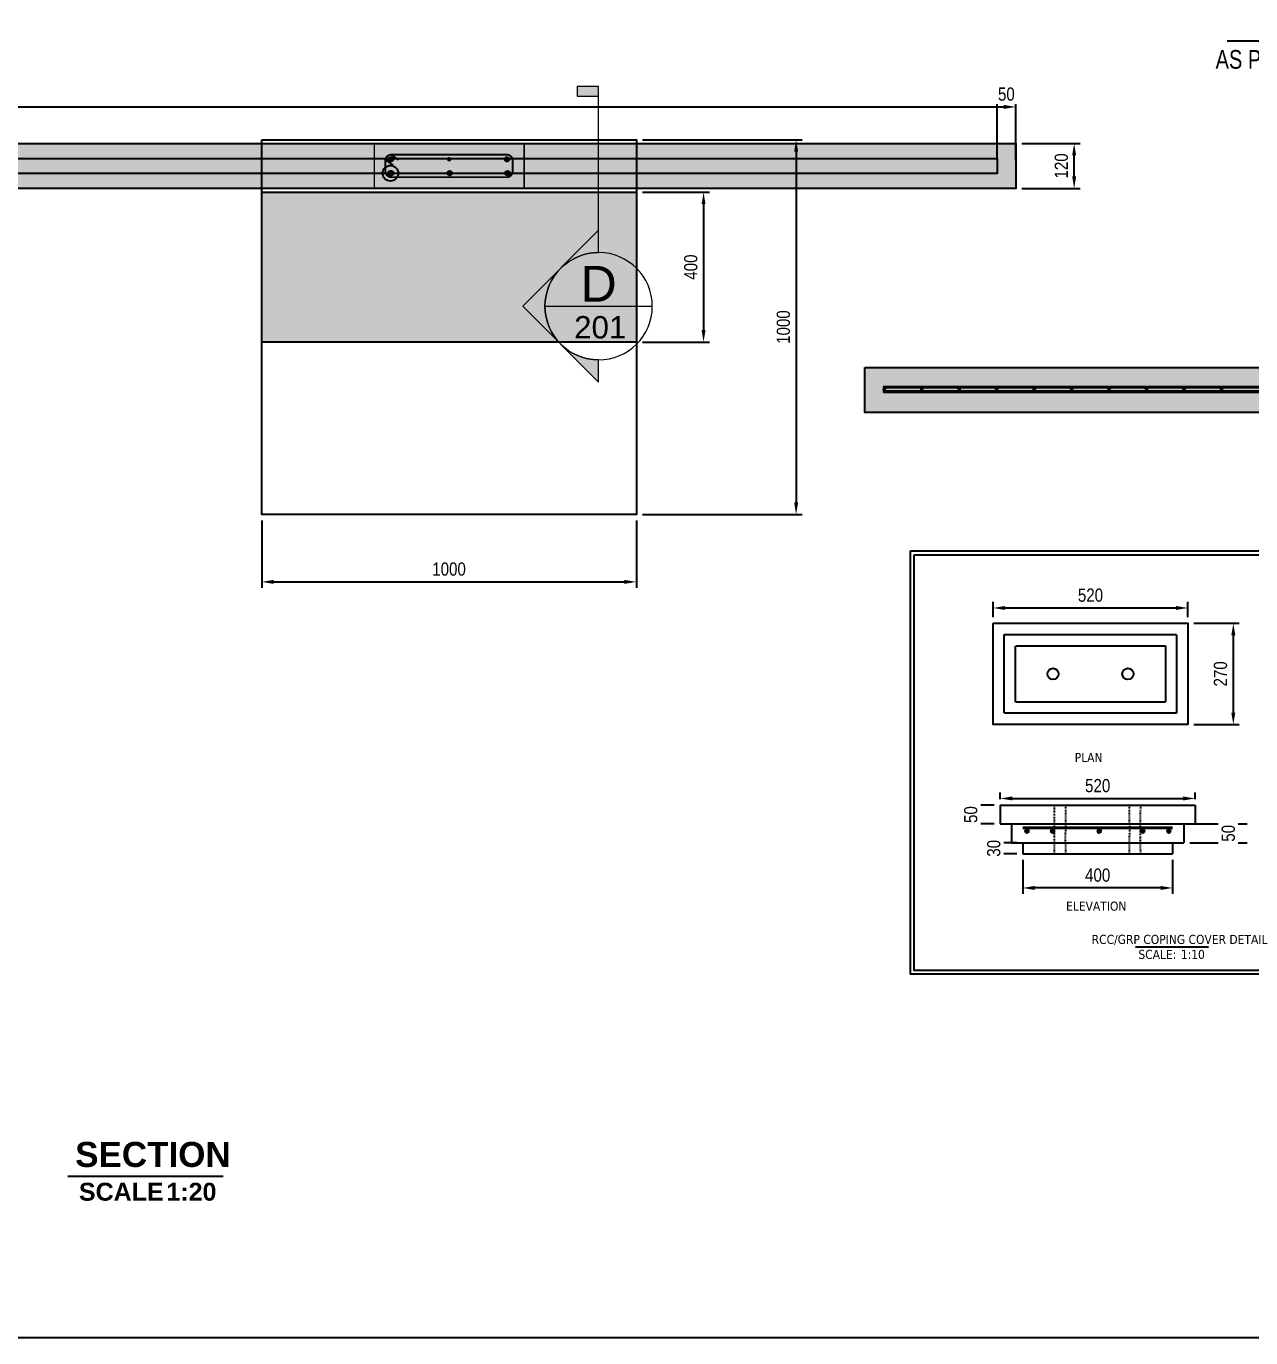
# Model space of a CAD drawing. Header units: centimetres. Extents: x -6122352 to 6876996, y -1694241 to 2592194.
# Drawn here: x 2993305 to 2996573, y -661811 to -658311 of the extents above; entities that cross this region are included whole.
import ezdxf
from ezdxf import colors
from ezdxf.entities.mleader import LeaderData, LeaderLine
from ezdxf.enums import TextEntityAlignment as Align
from ezdxf.math import Vec2, Vec3

# ---------------------------------------------------------------- set-up
doc = ezdxf.new("R2010")
doc.units = ezdxf.units.CM
doc.header["$MEASUREMENT"] = 0
doc.header["$PDMODE"] = 66
doc.header["$PDSIZE"] = 100
for name, pattern in [('CENTER', [2, 1.25, -0.25, 0.25, -0.25]), ('DXK_LINE_DOT2', [3.9198, 1.9599, -1.9599]), ('HIDDEN', [0.375, 0.25, -0.125])]:
    doc.linetypes.add(name, pattern=pattern)
doc.layers.get('Defpoints').update_dxf_attribs({"color": 255, "linetype": 'CENTER'})
doc.layers.add('00-MI-DIM', color=7, linetype='Continuous')
doc.layers.add('SECTION', color=130, linetype='Continuous')
doc.layers.add('EFS-401_dim1-1', color=10, linetype='Continuous', lineweight=5)
doc.layers.add('EFS-501_text1', color=142, linetype='Continuous', lineweight=13)
doc.styles.add('AR_TXT_1', font='swissc.ttf')
doc.styles.add('Arial', font='arialbd.ttf')
doc.styles.add('EFS-Arial', font='arial.ttf')
doc.styles.add('JWC 2.5MM', font='GOTHIC.TTF', dxfattribs={"width": 0.8, "height": 2.5})
doc.styles.add('tahoma', font='tahoma.ttf')
doc.dimstyles.new('JWC Swis', dxfattribs={"dimscale": 25, "dimtxt": 2.2, "dimasz": 2, "dimexe": 1, "dimexo": 1, "dimgap": 1, "dimtad": 1, "dimdec": 0, "dimzin": 0, "dimdsep": 46, "dimtxsty": 'AR_TXT_1', "dimcen": 0, "dimclrd": 1, "dimclre": 1, "dimclrt": 7, "dimadec": 0, "dimazin": 0, "dimtfac": 1, "dimtdec": 0, "dimtix": 1, "dimtofl": 0, "dimtmove": 0, "dimatfit": 3, "dimfxl": 1, "dimtfill": 1, "dimtfillclr": 256, "dimtolj": 1, "dimtzin": 0, "dimlwd": -1, "dimlwe": -1, "dimarcsym": 0})
pattern_1 = [(50, (-6591584.592, -3489630.28), (14.345203652, -1.2550427), [1.5, -16.5]), (355, (-6591584.592, -3489630.28), (-2.775026672, 15.043842674), [1.2, -13.2]), (100.45144446, (-6591583.396, -3489630.384), (11.570176935, 13.78879982), [1.27480384, -14.02284224]), (46.1842, (-6591584.592, -3489626.28), (21.344826613, -3.310385616), [2.25, -24.75]), (96.6356355, (-6591582.813, -3489626.556), (18.693238913, 19.482372015), [1.91220684, -21.0342752]), (351.184164, (-6591584.592, -3489626.28), (18.6932389, 19.482372005), [1.8, -19.80000002]), (21, (-6591582.592, -3489627.28), (11.938141042, -8.052377813), [1.5, -16.5]), (326, (-6591582.592, -3489627.28), (4.866306638, 14.5030009), [1.2, -13.2]), (71.45144474, (-6591581.597, -3489627.951), (16.804447535, 6.450623056), [1.2748038, -14.02284224]), (37.5, (-6591584.592, -3489630.28), (0.2431971063, 6.6578770766), [0, -13.04, 0, -13.4, 0, -13.25]), (7.5, (-6591584.592, -3489630.28), (5.261390749, 7.8882342376), [0, -7.64, 0, -12.74, 0, -5.05]), (327.5, (-6591589.052, -3489630.28), (10.6764487234, -0.4510974347), [0, -5, 0, -15.6, 0, -20.7]), (317.5, (-6591591.052, -3489630.28), (11.663723387, 2.002099647), [0, -6.5, 0, -10.36, 0, -14.7])]

# ---------------------------------------------------------------- blocks, each defined once
blk = doc.blocks.new('COPING')
at = {"color": 144, "linetype": 'Continuous', "true_color": 0x1571b2}
for p, q in [((-40577.1, 19537.3), (-40057.1, 19537.3)), ((-40577.1, 19537.3), (-40577.1, 19487.3)), ((-40057.1, 19537.3), (-40057.1, 19487.3)), ((-40577.1, 19487.3), (-40057.1, 19487.3)), ((-40547.1, 19487.3), (-40547.1, 19437.3)), ((-40087.1, 19487.3), (-40087.1, 19437.3)), ((-40547.1, 19437.3), (-40087.1, 19437.3)), ((-40517.1, 19437.3), (-40517.1, 19407.3)), ((-40117.1, 19437.3), (-40117.1, 19407.3)), ((-40517.1, 19407.3), (-40117.1, 19407.3))]:
    blk.add_line(p, q, dxfattribs=at)
at = {"color": 144, "linetype": 'DXK_LINE_DOT2', "true_color": 0x1571b2}
for p, q in [((-40432.1, 19437.3), (-40432.1, 19537.3)), ((-40402.1, 19487.3), (-40402.1, 19537.3)), ((-40232.1, 19487.3), (-40232.1, 19537.3)), ((-40203.1, 19487.3), (-40202.1, 19537.3)), ((-40403.1, 19437.9), (-40402.1, 19487)), ((-40232.1, 19437.6), (-40231.1, 19486.8)), ((-40203.1, 19438.4), (-40203.1, 19486.5)), ((-40432.1, 19407.3), (-40432.1, 19437.3)), ((-40402.1, 19407.3), (-40402.1, 19437.3)), ((-40232.1, 19407.3), (-40232.1, 19437.3)), ((-40202.1, 19407.3), (-40203.1, 19437.3))]:
    blk.add_line(p, q, dxfattribs=at)
blk = doc.blocks.new('_Open90')
at = {"color": 0, "linetype": 'ByBlock', "lineweight": -2}
for p, q in [((0, 0), (-1, 0)), ((-0.5, 0.5), (0, 0)), ((0, 0), (-0.5, -0.5))]:
    blk.add_line(p, q, dxfattribs=at)
blk = doc.blocks.new('*U113')
at = {"layer": 'EFS-401_dim1-1'}
blk.add_hatch(color=256, dxfattribs=at).paths.add_polyline_path([(2.4, 24.56), (2.4, 23.49), (0, 23.49), (0, 24.56)])
h = blk.add_hatch(color=256, dxfattribs=at)
edge = h.paths.add_edge_path()
edge.add_line((0, 6), (0, 8.49))
edge.add_line((0, 8.49), (8.49, 0))
edge.add_line((8.49, 0), (0, -8.49))
edge.add_line((0, -8.49), (0, -6))
edge.add_arc((0, 0), 6, 270, 450)
for p, q in [((0, 6), (0, 24.56)), ((6, 0), (-6, 0))]:
    blk.add_line(p, q, dxfattribs=at)
blk.add_lwpolyline([(2.4, 24.56), (2.4, 23.49), (0, 23.49), (0, 24.56)], close=True, dxfattribs=at)
blk.add_lwpolyline([(0, 6), (0, 8.49), (8.49, 0), (0, -8.49), (0, -6, 1)], format="xyb", close=True, dxfattribs=at)
blk.add_circle((0, 0), 6, dxfattribs=at)
at = {"layer": 'EFS-501_text1', "style": 'EFS-Arial'}
for tag, height, p in [('SEC_NUMBER', 4, (0, 0.51)), ('SHEET_NUMBER', 2.5, (-0.17, -3.61))]:
    blk.add_attdef(tag, text='', height=height, dxfattribs=at).set_placement(p, align=Align.CENTER)
blk = doc.blocks.new('*D630')
at = {"layer": '00-MI-DIM', "color": 1, "ltscale": 20, "transparency": 16777216}
for p, q in [((2994949.1, -658753.4), (2995128.4, -658753.4)), ((2995112.4, -658785.4), (2995112.4, -659121.4)), ((2994949.1, -659153.4), (2995128.4, -659153.4))]:
    blk.add_line(p, q, dxfattribs=at)
for points in [[(2995107.1, -658785.4), (2995117.7, -658785.4), (2995112.4, -658753.4)], [(2995107.1, -659121.4), (2995117.7, -659121.4), (2995112.4, -659153.4)]]:
    blk.add_solid(points, dxfattribs=at)
at = {"layer": 'Defpoints', "color": 0, "ltscale": 20, "transparency": 16777216}
for p in [(2994933.1, -658753.4), (2994933.1, -659153.4), (2995112.4, -659153.4)]:
    blk.add_point(p, dxfattribs=at)
at = {"layer": '00-MI-DIM', "color": 7, "ltscale": 20, "transparency": 16777216, "insert": (2995078.4, -658953.4), "char_height": 35.2, "attachment_point": 5, "rotation": 90, "style": 'AR_TXT_1', "bg_fill": 3, "box_fill_scale": 1.25, "bg_fill_color": 256, "bg_fill_true_color": 13158600, "bg_fill_transparency": 0}
blk.add_mtext('\\A1;400', dxfattribs=at)
blk = doc.blocks.new('*D629')
at = {"layer": '00-MI-DIM', "color": 1, "ltscale": 20, "transparency": 16777216}
for p, q in [((2994949.1, -658613.4), (2995375.5, -658613.4)), ((2995359.5, -658645.4), (2995359.5, -659581.4)), ((2994949.1, -659613.4), (2995375.5, -659613.4))]:
    blk.add_line(p, q, dxfattribs=at)
for points in [[(2995354.2, -658645.4), (2995364.9, -658645.4), (2995359.5, -658613.4)], [(2995354.2, -659581.4), (2995364.9, -659581.4), (2995359.5, -659613.4)]]:
    blk.add_solid(points, dxfattribs=at)
at = {"layer": 'Defpoints', "color": 0, "ltscale": 20, "transparency": 16777216}
for p in [(2994933.1, -658613.4), (2994933.1, -659613.4), (2995359.5, -659613.4)]:
    blk.add_point(p, dxfattribs=at)
at = {"layer": '00-MI-DIM', "color": 7, "ltscale": 20, "transparency": 16777216, "insert": (2995325.5, -659113.4), "char_height": 35.2, "attachment_point": 5, "rotation": 90, "style": 'AR_TXT_1', "bg_fill": 3, "box_fill_scale": 1.25, "bg_fill_color": 256, "bg_fill_true_color": 13158600, "bg_fill_transparency": 0}
blk.add_mtext('\\A1;1000', dxfattribs=at)
blk = doc.blocks.new('*D628')
at = {"layer": '00-MI-DIM', "color": 1, "ltscale": 20, "transparency": 16777216}
for p, q in [((2995961.6, -658623.4), (2996117.5, -658623.4)), ((2996101.5, -658711.4), (2996101.5, -658655.4)), ((2995961.6, -658743.4), (2996117.5, -658743.4))]:
    blk.add_line(p, q, dxfattribs=at)
for points in [[(2996096.2, -658655.4), (2996106.8, -658655.4), (2996101.5, -658623.4)], [(2996096.2, -658711.4), (2996106.8, -658711.4), (2996101.5, -658743.4)]]:
    blk.add_solid(points, dxfattribs=at)
at = {"layer": 'Defpoints', "color": 0, "ltscale": 20, "transparency": 16777216}
for p in [(2995945.6, -658623.4), (2996101.5, -658623.4), (2995945.6, -658743.4)]:
    blk.add_point(p, dxfattribs=at)
at = {"layer": '00-MI-DIM', "color": 7, "ltscale": 20, "transparency": 16777216, "insert": (2996067.4, -658683.4), "char_height": 35.2, "attachment_point": 5, "rotation": 90, "style": 'AR_TXT_1', "bg_fill": 3, "box_fill_scale": 1.25, "bg_fill_color": 256, "bg_fill_true_color": 13158600, "bg_fill_transparency": 0}
blk.add_mtext('\\A1;120', dxfattribs=at)
blk = doc.blocks.new('*D627')
at = {"layer": '00-MI-DIM', "color": 1, "ltscale": 20, "transparency": 16777216}
for p, q in [((2989945.6, -658607.4), (2989945.6, -658509.9)), ((2989977.6, -658525.9), (2995913.6, -658525.9)), ((2995945.6, -658607.4), (2995945.6, -658509.9))]:
    blk.add_line(p, q, dxfattribs=at)
for points in [[(2989977.6, -658520.6), (2989977.6, -658531.2), (2989945.6, -658525.9)], [(2995913.6, -658520.6), (2995913.6, -658531.2), (2995945.6, -658525.9)]]:
    blk.add_solid(points, dxfattribs=at)
at = {"layer": 'Defpoints', "color": 0, "ltscale": 20, "transparency": 16777216}
for p in [(2995945.6, -658525.9), (2989945.6, -658623.4), (2995945.6, -658623.4)]:
    blk.add_point(p, dxfattribs=at)
at = {"layer": '00-MI-DIM', "color": 7, "ltscale": 20, "transparency": 16777216, "insert": (2992945.6, -658491.5), "char_height": 35.2, "attachment_point": 5, "style": 'AR_TXT_1', "bg_fill": 3, "box_fill_scale": 1.25, "bg_fill_color": 256, "bg_fill_true_color": 13158600, "bg_fill_transparency": 0}
blk.add_mtext('\\A1;VARRIES AS PER PLAN', dxfattribs=at)
blk = doc.blocks.new('*D626')
at = {"layer": '00-MI-DIM', "color": 1, "ltscale": 20, "transparency": 16777216}
for p, q in [((2995895.6, -658667.4), (2995895.6, -658509.9)), ((2995945.6, -658667.4), (2995945.6, -658509.9))]:
    blk.add_line(p, q, dxfattribs=at)
at = {"layer": 'Defpoints', "color": 0, "ltscale": 20, "transparency": 16777216}
for p in [(2995895.6, -658683.4), (2995945.6, -658683.4)]:
    blk.add_point(p, dxfattribs=at)
at = {"layer": '00-MI-DIM', "color": 7, "ltscale": 20, "transparency": 16777216, "insert": (2995920.6, -658491.9), "char_height": 35.2, "attachment_point": 5, "style": 'AR_TXT_1', "bg_fill": 3, "box_fill_scale": 1.25, "bg_fill_color": 256, "bg_fill_true_color": 13158600, "bg_fill_transparency": 0}
blk.add_mtext('\\A1;50', dxfattribs=at)
at = {"layer": 'Defpoints', "color": 0, "ltscale": 20, "transparency": 16777216}
blk.add_point((2995945.6, -658525.9), dxfattribs=at)
blk = doc.blocks.new('*D608')
at = {"layer": '00-MI-DIM', "color": 1, "ltscale": 20, "transparency": 16777216}
for p, q in [((2993933.1, -659629.4), (2993933.1, -659809.4)), ((2994933.1, -659629.4), (2994933.1, -659809.4)), ((2993965.1, -659793.4), (2994901.1, -659793.4))]:
    blk.add_line(p, q, dxfattribs=at)
for points in [[(2993965.1, -659788.1), (2993965.1, -659798.8), (2993933.1, -659793.4)], [(2994901.1, -659788.1), (2994901.1, -659798.8), (2994933.1, -659793.4)]]:
    blk.add_solid(points, dxfattribs=at)
at = {"layer": 'Defpoints', "color": 0, "ltscale": 20, "transparency": 16777216}
for p in [(2993933.1, -659613.4), (2994933.1, -659613.4), (2994933.1, -659793.4)]:
    blk.add_point(p, dxfattribs=at)
at = {"layer": '00-MI-DIM', "color": 7, "ltscale": 20, "transparency": 16777216, "insert": (2994433.1, -659759.4), "char_height": 35.2, "attachment_point": 5, "style": 'AR_TXT_1', "bg_fill": 3, "box_fill_scale": 1.25, "bg_fill_color": 256, "bg_fill_true_color": 13158600, "bg_fill_transparency": 0}
blk.add_mtext('\\A1;1000', dxfattribs=at)
blk = doc.blocks.new('*D574')
at = {"layer": '00-MI-DIM', "color": 1, "ltscale": 20, "transparency": 16777216}
for p, q in [((2995888.3, -660389.4), (2995843.7, -660389.4)), ((2995888.3, -660439.4), (2995843.7, -660439.4))]:
    blk.add_line(p, q, dxfattribs=at)
at = {"layer": 'Defpoints', "color": 0, "ltscale": 20, "transparency": 16777216}
for p in [(2995904.3, -660389.4), (2995904.3, -660439.4)]:
    blk.add_point(p, dxfattribs=at)
at = {"layer": '00-MI-DIM', "color": 7, "ltscale": 20, "transparency": 16777216, "insert": (2995825.6, -660414.4), "char_height": 35.2, "attachment_point": 5, "rotation": 90, "style": 'AR_TXT_1', "bg_fill": 3, "box_fill_scale": 1.25, "bg_fill_color": 256, "bg_fill_true_color": 13158600, "bg_fill_transparency": 0}
blk.add_mtext('\\A1;50', dxfattribs=at)
at = {"layer": 'Defpoints', "color": 0, "ltscale": 20, "transparency": 16777216}
blk.add_point((2995859.7, -660439.4), dxfattribs=at)
blk = doc.blocks.new('*D573')
at = {"layer": '00-MI-DIM', "color": 1, "ltscale": 20, "transparency": 16777216}
for p, q in [((2996410.3, -660439.4), (2996563.1, -660439.4)), ((2996410.3, -660489.4), (2996563.1, -660489.4))]:
    blk.add_line(p, q, dxfattribs=at)
at = {"layer": 'Defpoints', "color": 0, "ltscale": 20, "transparency": 16777216}
for p in [(2996394.3, -660439.4), (2996394.3, -660489.4)]:
    blk.add_point(p, dxfattribs=at)
at = {"layer": '00-MI-DIM', "color": 7, "ltscale": 20, "transparency": 16777216, "insert": (2996513, -660464.4), "char_height": 35.2, "attachment_point": 5, "rotation": 90, "style": 'AR_TXT_1', "bg_fill": 3, "box_fill_scale": 1.25, "bg_fill_color": 256, "bg_fill_true_color": 13158600, "bg_fill_transparency": 0}
blk.add_mtext('\\A1;50', dxfattribs=at)
at = {"layer": 'Defpoints', "color": 0, "ltscale": 20, "transparency": 16777216}
blk.add_point((2996547.1, -660439.4), dxfattribs=at)
blk = doc.blocks.new('*D572')
at = {"layer": '00-MI-DIM', "color": 1, "ltscale": 20, "transparency": 16777216}
for p, q in [((2995948.3, -660489.4), (2995905.1, -660489.4)), ((2995948.3, -660519.4), (2995905.1, -660519.4))]:
    blk.add_line(p, q, dxfattribs=at)
at = {"layer": 'Defpoints', "color": 0, "ltscale": 20, "transparency": 16777216}
for p in [(2995964.3, -660489.4), (2995964.3, -660519.4)]:
    blk.add_point(p, dxfattribs=at)
at = {"layer": '00-MI-DIM', "color": 7, "ltscale": 20, "transparency": 16777216, "insert": (2995887.1, -660504.4), "char_height": 35.2, "attachment_point": 5, "rotation": 90, "style": 'AR_TXT_1', "bg_fill": 3, "box_fill_scale": 1.25, "bg_fill_color": 256, "bg_fill_true_color": 13158600, "bg_fill_transparency": 0}
blk.add_mtext('\\A1;30', dxfattribs=at)
at = {"layer": 'Defpoints', "color": 0, "ltscale": 20, "transparency": 16777216}
blk.add_point((2995921.1, -660489.4), dxfattribs=at)
blk = doc.blocks.new('*D571')
at = {"layer": '00-MI-DIM', "color": 1, "ltscale": 20, "transparency": 16777216}
for p, q in [((2995904.3, -660373.4), (2995904.3, -660355.4)), ((2995936.3, -660371.4), (2996392.3, -660371.4)), ((2996424.3, -660373.4), (2996424.3, -660355.4))]:
    blk.add_line(p, q, dxfattribs=at)
for points in [[(2995936.3, -660366), (2995936.3, -660376.7), (2995904.3, -660371.4)], [(2996392.3, -660366), (2996392.3, -660376.7), (2996424.3, -660371.4)]]:
    blk.add_solid(points, dxfattribs=at)
at = {"layer": 'Defpoints', "color": 0, "ltscale": 20, "transparency": 16777216}
for p in [(2996424.3, -660371.4), (2995904.3, -660389.4), (2996424.3, -660389.4)]:
    blk.add_point(p, dxfattribs=at)
at = {"layer": '00-MI-DIM', "color": 7, "ltscale": 20, "transparency": 16777216, "insert": (2996164.3, -660337.3), "char_height": 35.2, "attachment_point": 5, "style": 'AR_TXT_1', "bg_fill": 3, "box_fill_scale": 1.25, "bg_fill_color": 256, "bg_fill_true_color": 13158600, "bg_fill_transparency": 0}
blk.add_mtext('\\A1;520', dxfattribs=at)
blk = doc.blocks.new('*D570')
at = {"layer": '00-MI-DIM', "color": 1, "ltscale": 20, "transparency": 16777216}
for p, q in [((2995964.3, -660535.4), (2995964.3, -660626.2)), ((2996364.3, -660535.4), (2996364.3, -660626.2)), ((2996332.3, -660610.2), (2995996.3, -660610.2))]:
    blk.add_line(p, q, dxfattribs=at)
for points in [[(2995996.3, -660604.8), (2995996.3, -660615.5), (2995964.3, -660610.2)], [(2996332.3, -660604.8), (2996332.3, -660615.5), (2996364.3, -660610.2)]]:
    blk.add_solid(points, dxfattribs=at)
at = {"layer": 'Defpoints', "color": 0, "ltscale": 20, "transparency": 16777216}
for p in [(2995964.3, -660519.4), (2996364.3, -660519.4), (2995964.3, -660610.2)]:
    blk.add_point(p, dxfattribs=at)
at = {"layer": '00-MI-DIM', "color": 7, "ltscale": 20, "transparency": 16777216, "insert": (2996164.3, -660576.1), "char_height": 35.2, "attachment_point": 5, "style": 'AR_TXT_1', "bg_fill": 3, "box_fill_scale": 1.25, "bg_fill_color": 256, "bg_fill_true_color": 13158600, "bg_fill_transparency": 0}
blk.add_mtext('\\A1;400', dxfattribs=at)
blk = doc.blocks.new('*D569')
at = {"layer": '00-MI-DIM', "color": 1, "ltscale": 20, "transparency": 16777216}
for p, q in [((2995885.1, -659888), (2995885.1, -659847)), ((2996405.1, -659888), (2996405.1, -659847)), ((2995917.1, -659863), (2996373.1, -659863))]:
    blk.add_line(p, q, dxfattribs=at)
for points in [[(2995917.1, -659857.7), (2995917.1, -659868.4), (2995885.1, -659863)], [(2996373.1, -659857.7), (2996373.1, -659868.4), (2996405.1, -659863)]]:
    blk.add_solid(points, dxfattribs=at)
at = {"layer": 'Defpoints', "color": 0, "ltscale": 20, "transparency": 16777216}
for p in [(2996405.1, -659863), (2995885.1, -659904), (2996405.1, -659904)]:
    blk.add_point(p, dxfattribs=at)
at = {"layer": '00-MI-DIM', "color": 7, "ltscale": 20, "transparency": 16777216, "insert": (2996145.1, -659829), "char_height": 35.2, "attachment_point": 5, "style": 'AR_TXT_1', "bg_fill": 3, "box_fill_scale": 1.25, "bg_fill_color": 256, "bg_fill_true_color": 13158600, "bg_fill_transparency": 0}
blk.add_mtext('\\A1;520', dxfattribs=at)
blk = doc.blocks.new('*D568')
at = {"layer": '00-MI-DIM', "color": 1, "ltscale": 20, "transparency": 16777216}
for p, q in [((2996421.1, -659904), (2996542.3, -659904)), ((2996526.3, -659936), (2996526.3, -660142)), ((2996421.1, -660174), (2996542.3, -660174))]:
    blk.add_line(p, q, dxfattribs=at)
for points in [[(2996521, -659936), (2996531.7, -659936), (2996526.3, -659904)], [(2996521, -660142), (2996531.7, -660142), (2996526.3, -660174)]]:
    blk.add_solid(points, dxfattribs=at)
at = {"layer": 'Defpoints', "color": 0, "ltscale": 20, "transparency": 16777216}
for p in [(2996405.1, -659904), (2996405.1, -660174), (2996526.3, -660174)]:
    blk.add_point(p, dxfattribs=at)
at = {"layer": '00-MI-DIM', "color": 7, "ltscale": 20, "transparency": 16777216, "insert": (2996492.2, -660039), "char_height": 35.2, "attachment_point": 5, "rotation": 90, "style": 'AR_TXT_1', "bg_fill": 3, "box_fill_scale": 1.25, "bg_fill_color": 256, "bg_fill_true_color": 13158600, "bg_fill_transparency": 0}
blk.add_mtext('\\A1;270', dxfattribs=at)

msp = doc.modelspace()

# ---------------------------------------------------------------- hatches: boundary and pattern name
at = {"ltscale": 20, "true_color": 0x5f310c}
h = msp.add_hatch(dxfattribs=at)
h.set_pattern_fill('AR-CONC', color=48, scale=10)
h.set_pattern_definition([(50, (-6611461.967, -3485744.25), (71.72601826, -6.2752135), [7.5, -82.5]), (355, (-6611461.97, -3485744.25), (-13.87513336, 75.21921337), [6, -66]), (100.45144446, (-6611455.99, -3485744.775), (57.85088467, 68.9439991), [6.3740192, -70.1142112]), (46.1842, (-6611461.97, -3485724.25), (106.7241331, -16.5519281), [11.25, -123.75]), (96.6356355, (-6611453.07, -3485725.63), (93.4661946, 97.4118601), [9.5610342, -105.171376]), (351.184164, (-6611461.97, -3485724.25), (93.4661945, 97.41186), [9, -99.0000001]), (21, (-6611451.967, -3485729.25), (59.6907052, -40.26188907), [7.5, -82.5]), (326, (-6611451.97, -3485729.25), (24.3315332, 72.5150045), [6, -66]), (71.45144474, (-6611446.99, -3485732.61), (84.02223767, 32.2531153), [6.374019, -70.1142112]), (37.5, (-6611461.967, -3485744.252), (1.21598553, 33.28938538), [0, -65.2, 0, -67, 0, -66.25]), (7.5, (-6611461.967, -3485744.252), (26.30695374, 39.44117119), [0, -38.2, 0, -63.7, 0, -25.25]), (327.5, (-6611484.267, -3485744.252), (53.38224362, -2.25548717), [0, -25, 0, -78, 0, -103.5]), (317.5, (-6611494.267, -3485744.25), (58.31861693, 10.01049823), [0, -32.5, 0, -51.8, 0, -73.5])])
h.paths.add_polyline_path([(2990933.09436, -658753.37678), (2990933.09436, -659153.37678), (2991933.09436, -659153.37678), (2991933.09436, -658753.37678)])
h.paths.add_polyline_path([(2994933.09436, -659153.37678), (2994933.09436, -658753.37678), (2993933.09436, -658753.37678), (2993933.09436, -659153.37678)])
h = msp.add_hatch(color=6)
h.dxf.hatch_style = 1
edge = h.paths.add_edge_path()
edge.add_arc((2995975.35434, -660458.78317), 4.8, 0, 360)
h = msp.add_hatch(color=6)
h.dxf.hatch_style = 1
edge = h.paths.add_edge_path()
edge.add_arc((2996044.2858, -660458.78317), 4.8, 0, 360)
h = msp.add_hatch(color=6)
h.dxf.hatch_style = 1
edge = h.paths.add_edge_path()
edge.add_arc((2996168.64635, -660458.78317), 4.8, 0, 360)
h = msp.add_hatch(color=6)
h.dxf.hatch_style = 1
edge = h.paths.add_edge_path()
edge.add_arc((2996284.54264, -660458.78317), 4.8, 0, 360)
h = msp.add_hatch(color=6)
h.dxf.hatch_style = 1
edge = h.paths.add_edge_path()
edge.add_arc((2996354.17817, -660458.78317), 4.8, 0, 360)
at = {"layer": 'SECTION', "ltscale": 20}
h = msp.add_hatch(dxfattribs=at)
h.set_pattern_fill('AR-CONC', color=8, scale=5)
h.set_pattern_definition([(50, (-6611461.967, -3485070.825), (35.86300913, -3.13760675), [3.75, -41.25]), (355, (-6611461.967, -3485070.825), (-6.93756668, 37.60960669), [3, -33]), (100.45144446, (-6611458.978, -3485071.086), (28.92544234, 34.47199955), [3.1870096, -35.0571056]), (46.1842, (-6611461.967, -3485060.825), (53.36206653, -8.27596404), [5.625, -61.875]), (96.6356355, (-6611457.52, -3485061.514), (46.73309728, 48.70593004), [4.7805171, -52.585688]), (351.184164, (-6611461.967, -3485060.825), (46.73309725, 48.70593), [4.5, -49.50000005]), (21, (-6611456.967, -3485063.325), (29.84535261, -20.13094453), [3.75, -41.25]), (326, (-6611456.967, -3485063.325), (12.1657666, 36.25750225), [3, -33]), (71.45144474, (-6611454.48, -3485065.002), (42.01111884, 16.12655764), [3.1870095, -35.0571056]), (37.5, (-6611461.967, -3485070.825), (0.607992766, 16.644692692), [0, -32.6, 0, -33.5, 0, -33.125]), (7.5, (-6611461.967, -3485070.825), (13.153476872, 19.720585594), [0, -19.1, 0, -31.85, 0, -12.625]), (327.5, (-6611473.117, -3485070.825), (26.691121809, -1.127743587), [0, -12.5, 0, -39, 0, -51.75]), (317.5, (-6611478.117, -3485070.825), (29.159308467, 5.005249117), [0, -16.25, 0, -25.9, 0, -36.75])])
h.paths.add_polyline_path([(2989945.62954, -658623.39021), (2989945.62954, -658743.37678), (2995945.62954, -658743.37678), (2995945.62954, -658623.39021)])
h.paths.add_polyline_path([(2995895.62954, -658663.39021), (2995895.62954, -658703.37678), (2989995.62954, -658703.37678), (2989995.62954, -658663.39021)], flags=16)
h = msp.add_hatch(dxfattribs=at)
h.set_pattern_fill('AR-CONC', color=8, scale=2)
h.set_pattern_definition(pattern_1)
h.paths.add_polyline_path([(2994233.09436, -658623.37678), (2994233.09436, -658743.37678), (2994633.09436, -658743.37678), (2994633.09436, -658623.37678)])
h.paths.add_polyline_path([(2994587.09436, -658653.37678, -0.4142135624), (2994603.09436, -658669.37678), (2994603.09436, -658697.37678, -0.4142135624), (2994587.09436, -658713.37678), (2994279.09436, -658713.37678, -0.4142135624), (2994263.09436, -658697.37678), (2994263.09436, -658669.37678, -0.4142135624), (2994279.09436, -658653.37678)], flags=16)
h = msp.add_hatch(dxfattribs=at)
h.set_pattern_fill('AR-HBONE', color=8, scale=3)
h.set_pattern_definition([(45, (-6611461.967, -3485070.825), (0, 16.970562748), [36, -12]), (135, (-6611453.481, -3485062.34), (1e-15, 16.970562748), [36, -12])])
h.paths.add_polyline_path([(2991633.94449, -658663.39021), (2991633.94449, -658703.37678), (2994233.94449, -658703.37678), (2994233.94449, -658663.39021)])
h.paths.add_polyline_path([(2994633.94449, -658663.39021), (2994633.94449, -658703.37678), (2995895.62954, -658703.37678), (2995895.62954, -658663.39021)])
h = msp.add_hatch(dxfattribs=at)
h.set_pattern_fill('AR-CONC', color=8, scale=2)
h.set_pattern_definition(pattern_1)
h.paths.add_polyline_path([(2994587.09436, -658713.37678, 0.4142135624), (2994603.09436, -658697.37678), (2994603.09436, -658669.37678, 0.4142135624), (2994587.09436, -658653.37678), (2994279.09436, -658653.37678, 0.4142135624), (2994263.09436, -658669.37678), (2994263.09436, -658697.37678, 0.4142135624), (2994279.09436, -658713.37678)])
at = {"layer": 'SECTION', "ltscale": 20, "true_color": 0xf4aa43}
h = msp.add_hatch(color=43, dxfattribs=at)
h.dxf.hatch_style = 1
h.paths.add_polyline_path([(2994283.8274, -658665.59465, 1), (2994271.8274, -658665.59465, 1)])
h = msp.add_hatch(color=43, dxfattribs=at)
h.dxf.hatch_style = 1
h.paths.add_polyline_path([(2994439.37737, -658665.60808, 1), (2994427.37737, -658665.60808, 1)])
h = msp.add_hatch(color=43, dxfattribs=at)
h.dxf.hatch_style = 1
h.paths.add_polyline_path([(2994593.97524, -658665.59465, 1), (2994581.97524, -658665.59465, 1)])
h = msp.add_hatch(color=43, dxfattribs=at)
h.dxf.hatch_style = 1
h.paths.add_polyline_path([(2994285.10129, -658702.71167, 1), (2994273.10129, -658702.71167, 1)])
h = msp.add_hatch(color=43, dxfattribs=at)
h.dxf.hatch_style = 1
h.paths.add_polyline_path([(2994440.65125, -658702.72511, 1), (2994428.65125, -658702.72511, 1)])
h = msp.add_hatch(color=43, dxfattribs=at)
h.dxf.hatch_style = 1
h.paths.add_polyline_path([(2994595.24912, -658702.71167, 1), (2994583.24912, -658702.71167, 1)])
at = {"layer": 'SECTION', "ltscale": 20}
h = msp.add_hatch(dxfattribs=at)
h.set_pattern_fill('AR-CONC', color=8, scale=5)
h.set_pattern_definition([(50, (-6605864.99, -3485668.882), (35.86300913, -3.13760675), [3.75, -41.25]), (355, (-6605864.99, -3485668.88), (-6.93756668, 37.60960669), [3, -33]), (100.45144446, (-6605862.003, -3485669.143), (28.92544234, 34.47199955), [3.1870096, -35.0571056]), (46.1842, (-6605864.99, -3485658.88), (53.36206653, -8.27596404), [5.625, -61.875]), (96.6356355, (-6605860.544, -3485659.57), (46.73309728, 48.70593004), [4.7805171, -52.585688]), (351.184164, (-6605864.99, -3485658.88), (46.73309725, 48.70593), [4.5, -49.50000005]), (21, (-6605859.99, -3485661.382), (29.84535261, -20.13094453), [3.75, -41.25]), (326, (-6605859.99, -3485661.38), (12.1657666, 36.25750225), [3, -33]), (71.45144474, (-6605857.504, -3485663.06), (42.01111884, 16.12655764), [3.1870095, -35.0571056]), (37.5, (-6605864.991, -3485668.882), (0.607992766, 16.644692692), [0, -32.6, 0, -33.5, 0, -33.125]), (7.5, (-6605864.991, -3485668.882), (13.153476872, 19.720585594), [0, -19.1, 0, -31.85, 0, -12.625]), (327.5, (-6605876.141, -3485668.882), (26.691121809, -1.127743587), [0, -12.5, 0, -39, 0, -51.75]), (317.5, (-6605881.14, -3485668.882), (29.159308467, 5.005249117), [0, -16.25, 0, -25.9, 0, -36.75])])
h.paths.add_polyline_path([(2995542.605, -659221.44704), (2995542.605, -659341.43361), (3001542.605, -659341.43361), (3001542.605, -659221.44704)])

# ---------------------------------------------------------------- linework, layer by layer
at = {"color": 2, "linetype": 'Continuous'}
msp.add_line((2993415.25341, -661379.73181), (2993829.98974, -661379.73181), dxfattribs=at)
at = {"color": 11, "ltscale": 20, "true_color": 0xf27172}
for points in [[(2995594.81672, -659283.77365), (2996830.2937, -659283.77365), (2996830.2937, -659287.77365), (2995594.8092, -659287.77366)], [(2995594.82425, -659271.77366), (2996830.30122, -659271.77366), (2996830.30122, -659275.77366), (2995594.81672, -659275.77368)]]:
    msp.add_lwpolyline(points, dxfattribs=at)
at = {"color": 8}
for points in [[(2995664.78397, -659710.80264), (2997048.38607, -659710.80264), (2997048.38607, -660840.59534), (2995664.78397, -660840.59534)], [(2995674.78397, -659720.80264), (2997038.38607, -659720.80264), (2997038.38607, -660830.59534), (2995674.78397, -660830.59534)]]:
    msp.add_lwpolyline(points, close=True, dxfattribs=at)
at = {"color": 144, "linetype": 'Continuous', "true_color": 0x1571b2}
msp.add_lwpolyline([(2995885.07833, -659904.01686), (2996405.07833, -659904.01686), (2996405.07833, -660174.01686), (2995885.07833, -660174.01686)], close=True, dxfattribs=at)
at = {"color": 144, "linetype": 'HIDDEN', "true_color": 0x1571b2}
for points in [[(2995915.07833, -659934.01686), (2996375.07833, -659934.01686), (2996375.07833, -660144.01686), (2995915.07833, -660144.01686)], [(2995945.07833, -659964.01686), (2996345.07833, -659964.01686), (2996345.07833, -660114.01686), (2995945.07833, -660114.01686)]]:
    msp.add_lwpolyline(points, close=True, dxfattribs=at)
at = {"const_width": 8}
msp.add_lwpolyline([(2995964.30865, -660449.53604), (2996364.30865, -660449.53604)], dxfattribs=at)
at = {"color": 11, "ltscale": 20, "true_color": 0xf27172}
for centre in [(2995594.82425, -659277.77366), (2995594.82425, -659281.77366), (2995694.82425, -659277.77366), (2995694.82425, -659281.77366), (2995794.82425, -659277.77366), (2995794.82425, -659281.77366), (2995894.82425, -659277.77366), (2995894.82425, -659281.77366), (2995994.82425, -659277.77366), (2995994.82425, -659281.77366), (2996094.82425, -659277.77366), (2996094.82425, -659281.77366), (2996194.82425, -659277.77366), (2996194.82425, -659281.77366), (2996294.82425, -659277.77366), (2996294.82425, -659281.77366), (2996394.82425, -659277.77366), (2996394.82425, -659281.77366), (2996494.82425, -659277.77366), (2996494.82425, -659281.77366)]:
    msp.add_circle(centre, 2, dxfattribs=at)
at = {"color": 144, "true_color": 0x1571b2}
for centre in [(2996045.07833, -660039.01686), (2996245.07833, -660039.01686)]:
    msp.add_circle(centre, 15, dxfattribs=at)
at = {"color": 6}
for centre in [(2995975.35434, -660458.78317), (2996044.2858, -660458.78317), (2996168.64635, -660458.78317), (2996284.54264, -660458.78317), (2996354.17817, -660458.78317)]:
    msp.add_circle(centre, 4.8, dxfattribs=at)
at = {"color": 11, "ltscale": 20, "true_color": 0xf27172}
for centre, end in [((2995594.82425, -659273.77366), 270), ((2995594.82425, -659285.77366), 270.00000064)]:
    msp.add_arc(centre, 2, 90, end, dxfattribs=at)
at = {"layer": 'Defpoints', "color": 246, "linetype": 'Continuous'}
msp.add_line((2996265.13279, -660767.09512), (2996460.39646, -660767.09512), dxfattribs=at)
at = {"layer": 'Defpoints'}
msp.add_lwpolyline([(2989228.91841, -653742.22545), (3001696.72694, -653742.22545), (3001696.72694, -661810.59624), (2989228.91841, -661810.59624)], close=True, dxfattribs=at)
at = {"layer": 'SECTION', "color": 0, "ltscale": 20}
for points in [[(2989945.62954, -658623.39021), (2995945.62954, -658623.39021), (2995945.62954, -658743.37678), (2989945.62954, -658743.37678)], [(2993933.09436, -658613.37678), (2994933.09436, -658613.37678), (2994933.09436, -659613.37678), (2993933.09436, -659613.37678)], [(2989995.62954, -658663.39021), (2995895.62954, -658663.39021), (2995895.62954, -658703.37678), (2989995.62954, -658703.37678)], [(2995542.605, -659221.44704), (3001542.605, -659221.44704), (3001542.605, -659341.43361), (2995542.605, -659341.43361)]]:
    msp.add_lwpolyline(points, close=True, dxfattribs=at)
at = {"layer": 'SECTION', "color": 5, "ltscale": 20, "const_width": 3}
for points in [[(2994233.09436, -658623.37678), (2994633.09436, -658623.37678), (2994633.09436, -658743.37678), (2994233.09436, -658743.37678)], [(2994233.94449, -658623.39021), (2994633.94449, -658623.39021), (2994633.94449, -658743.39021), (2994233.94449, -658743.39021)]]:
    msp.add_lwpolyline(points, close=True, dxfattribs=at)
at = {"layer": 'SECTION', "color": 0, "ltscale": 20, "const_width": 5}
msp.add_lwpolyline([(2994279.09436, -658653.37678), (2994587.09436, -658653.37678, -0.4142135624), (2994603.09436, -658669.37678), (2994603.09436, -658697.37678, -0.4142135624), (2994587.09436, -658713.37678), (2994279.09436, -658713.37678, -0.4142135624), (2994263.09436, -658697.37678), (2994263.09436, -658669.37678, -0.4142135624)], format="xyb", close=True, dxfattribs=at)
for points in [[(2994263.30217, -658666.80645), (2994283.63489, -658681.48167)], [(2994279.09436, -658653.37678), (2994298.1216, -658667.63031)]]:
    msp.add_lwpolyline(points, dxfattribs=at)
at = {"layer": 'SECTION', "color": 38, "ltscale": 20, "true_color": 0x612b05}
msp.add_lwpolyline([(2993933.09436, -658753.37678), (2994933.09436, -658753.37678), (2994933.09436, -659153.37678), (2993933.09436, -659153.37678)], close=True, dxfattribs=at)
at = {"layer": 'SECTION', "color": 6, "ltscale": 20}
for centre in [(2994277.8274, -658665.59465), (2994278.21349, -658665.59465), (2994587.97524, -658665.59465), (2994276.9396, -658702.71167), (2994279.10129, -658702.71167), (2994434.65125, -658702.72511), (2994589.24912, -658702.71167)]:
    msp.add_circle(centre, 6, dxfattribs=at)
at = {"layer": 'SECTION', "color": 3, "ltscale": 20}
msp.add_circle((2994276.64335, -658702.92988), 20.72541, dxfattribs=at)

# ---------------------------------------------------------------- block references
at = {"transparency": 33554623}
ref = msp.add_blockref('*U113', (2994832.42122, -659057.74015), dxfattribs=dict(at, xscale=-23.87144419262978, yscale=23.87144419262978, zscale=23.87144419262978))
ref.add_attrib('SEC_NUMBER', 'D', dxfattribs={"layer": 'EFS-501_text1', "height": 95.48578, "style": 'EFS-Arial'}).set_placement((2994832.46203, -659045.62517), align=Align.CENTER)
ref.add_attrib('SHEET_NUMBER', '201', dxfattribs={"layer": 'EFS-501_text1', "height": 59.67861, "style": 'EFS-Arial'}).set_placement((2994836.5886, -659143.82069), align=Align.CENTER)
msp.add_blockref('COPING', (3036481.41306, -679926.74909))

# ---------------------------------------------------------------- texts
at = {"color": 7, "linetype": 'Continuous', "style": 'tahoma'}
for s, p in [('PLAN', (2996103.06928, -660273.99544)), ('ELEVATION', (2996080.0153, -660670.84129))]:
    msp.add_text(s, height=24.235026, dxfattribs=at).set_placement(p)
at = {"color": 4, "linetype": 'Continuous', "style": 'Arial'}
msp.add_text('SECTION', height=66.855469, dxfattribs=at).set_placement((2993435.25341, -661354.73181))
at = {"color": 1, "linetype": 'Continuous', "style": 'Arial'}
for s, p in [('SCALE', (2993445.25341, -661444.73181)), ('1:20', (2993678.75927, -661444.73181))]:
    msp.add_text(s, height=47.753906, dxfattribs=at).set_placement(p)
at = {"layer": 'Defpoints', "color": 7, "linetype": 'Continuous', "style": 'tahoma'}
for s, p in [('RCC/GRP COPING COVER DETAIL', (2996148.3067, -660759.59512)), ('SCALE:', (2996273.0283, -660799.59512)), ('1:10', (2996386.14353, -660799.59512))]:
    msp.add_text(s, height=24.235026, dxfattribs=at).set_placement(p)

# ---------------------------------------------------------------- leaders
at = {"layer": 'SECTION', "color": 0, "ltscale": 20}
ml = msp.add_multileader_mtext('Standard', dxfattribs=at)
ml.set_content('100MM PCC \\PAS PER SPECIFICATION\\PBY OTHERS', style='JWC 2.5MM')
ml.set_leader_properties()
ml.set_arrow_properties(name='OPEN90')
ml.build(insert=Vec2(0, 0))
ml.multileader.update_dxf_attribs({"text_right_attachment_type": 6, "dogleg_length": 0.36, "arrow_head_size": 40, "scale": 20})
ctx = ml.context
ctx.base_point, ctx.scale, ctx.char_height, ctx.arrow_head_size, ctx.landing_gap_size, ctx.plane_origin = Vec3(2996507.88638, -658316.27251), 20, 50, 40, 1.8, Vec3(2997888.82624, -658805.39197)
ctx.right_attachment, ctx.text_align_type = 6, 2
notes = []
notes.append((ctx, [(1, (1, 1, 0), (2997628.69641, -658350.64369), (-1, 0), 526.67298, [(0, [(2997679.89755, -658098.47966)], 0, [])])]))
ctx.mtext.insert, ctx.mtext.alignment, ctx.mtext.flow_direction = Vec3(2997100.22343, -658290.64369), 3, 5
for ctx, leaders in notes:
    for number, flags, end, landing, length, lines in leaders:
        leader = LeaderData()
        leader.index, (leader.has_last_leader_line, leader.has_dogleg_vector, leader.attachment_direction) = number, flags
        leader.last_leader_point, leader.dogleg_vector, leader.dogleg_length = Vec3(end), Vec3(landing), length
        for number, points, colour, breaks in lines:
            line = LeaderLine()
            line.index, line.vertices, line.color, line.breaks = number, Vec3.list(points), colors.encode_raw_color(colour), breaks
            leader.lines.append(line)
        ctx.leaders.append(leader)

# ---------------------------------------------------------------- next in the draw order: dimensions: what is measured, and where the dimension line sits
at = {"layer": '00-MI-DIM', "color": 6, "ltscale": 20}
for base, p1, p2, picture, middle in [((2996101.50737, -658623.39021), (2995945.62954, -658743.37678), (2995945.62954, -658623.39021), '*D628', (2996067.41595, -658683.38349)), ((2995112.41207, -659153.37678), (2994933.09436, -658753.37678), (2994933.09436, -659153.37678), '*D630', (2995078.36635, -658953.37678))]:
    dim = msp.add_linear_dim(base=base, p1=p1, p2=p2, angle=90, dimstyle='JWC Swis', dxfattribs=at)
    dim.commit()
    dim.dimension.update_dxf_attribs({"geometry": picture, "text_midpoint": middle})
at = {"layer": '00-MI-DIM', "color": 10, "ltscale": 20}
dim = msp.add_linear_dim(base=(2996405.07833, -659863.04379), p1=(2995885.07833, -659904.01686), p2=(2996405.07833, -659904.01686), dimstyle='JWC Swis', dxfattribs=at)
dim.commit()
dim.dimension.update_dxf_attribs({"geometry": '*D569', "text_midpoint": (2996145.07833, -659828.95237)})
for base, p1, p2, picture, middle in [((2995859.68029, -660439.43089), (2995904.30865, -660389.43089), (2995904.30865, -660439.43089), '*D574', (2995825.63458, -660414.43089)), ((2996547.08393, -660439.43089), (2996394.30865, -660489.43089), (2996394.30865, -660439.43089), '*D573', (2996513.03821, -660464.43089)), ((2995921.137, -660489.43089), (2995964.30865, -660519.43089), (2995964.30865, -660489.43089), '*D572', (2995887.09128, -660504.43089))]:
    dim = msp.add_linear_dim(base=base, p1=p1, p2=p2, angle=90, dimstyle='JWC Swis', dxfattribs=at)
    dim.commit()
    dim.dimension.update_dxf_attribs({"geometry": picture, "text_midpoint": middle})

# ---------------------------------------------------------------- next in the draw order: dimensions: what is measured, and where the dimension line sits
at = {"layer": '00-MI-DIM', "color": 6, "ltscale": 20}
dim = msp.add_linear_dim(base=(2995359.54517, -659613.37678), p1=(2994933.09436, -658613.37678), p2=(2994933.09436, -659613.37678), angle=90, dimstyle='JWC Swis', dxfattribs=at)
dim.commit()
dim.dimension.update_dxf_attribs({"geometry": '*D629', "text_midpoint": (2995325.4766, -659113.37678)})
at = {"layer": '00-MI-DIM', "color": 10, "ltscale": 20}
dim = msp.add_linear_dim(base=(2996526.32927, -660174.01686), p1=(2996405.07833, -659904.01686), p2=(2996405.07833, -660174.01686), angle=90, dimstyle='JWC Swis', dxfattribs=at)
dim.commit()
dim.dimension.update_dxf_attribs({"geometry": '*D568', "text_midpoint": (2996492.23784, -660039.01686)})
for base, p1, p2, picture, middle in [((2996424.30865, -660371.3549), (2995904.30865, -660389.43089), (2996424.30865, -660389.43089), '*D571', (2996164.30865, -660337.26347)), ((2995964.30865, -660610.18228), (2996364.30865, -660519.43089), (2995964.30865, -660519.43089), '*D570', (2996164.30865, -660576.13656))]:
    dim = msp.add_linear_dim(base=base, p1=p1, p2=p2, dimstyle='JWC Swis', dxfattribs=at)
    dim.commit()
    dim.dimension.update_dxf_attribs({"geometry": picture, "text_midpoint": middle})

# ---------------------------------------------------------------- next in the draw order: dimensions: what is measured, and where the dimension line sits
at = {"layer": '00-MI-DIM', "color": 6, "ltscale": 20}
dim = msp.add_linear_dim(base=(2995945.62954, -658525.9088), p1=(2989945.62954, -658623.39021), p2=(2995945.62954, -658623.39021), text='VARRIES AS PER PLAN', dimstyle='JWC Swis', dxfattribs=at)
dim.commit()
dim.dimension.update_dxf_attribs({"geometry": '*D627', "text_midpoint": (2992945.62954, -658491.48594)})
at = {"layer": '00-MI-DIM', "color": 0, "ltscale": 20}
dim = msp.add_linear_dim(base=(2994933.09436, -659793.43526), p1=(2993933.09436, -659613.37678), p2=(2994933.09436, -659613.37678), dimstyle='JWC Swis', dxfattribs=at)
dim.commit()
dim.dimension.update_dxf_attribs({"geometry": '*D608', "text_midpoint": (2994433.09436, -659759.36668)})

# ---------------------------------------------------------------- next in the draw order: dimensions: what is measured, and where the dimension line sits
at = {"layer": '00-MI-DIM', "color": 6, "ltscale": 20}
dim = msp.add_linear_dim(base=(2995945.62954, -658525.9088), p1=(2995895.62954, -658683.38349), p2=(2995945.62954, -658683.38349), dimstyle='JWC Swis', dxfattribs=at)
dim.commit()
dim.dimension.update_dxf_attribs({"geometry": '*D626', "text_midpoint": (2995920.62954, -658491.86308)})

doc.saveas('drawing.dxf')
